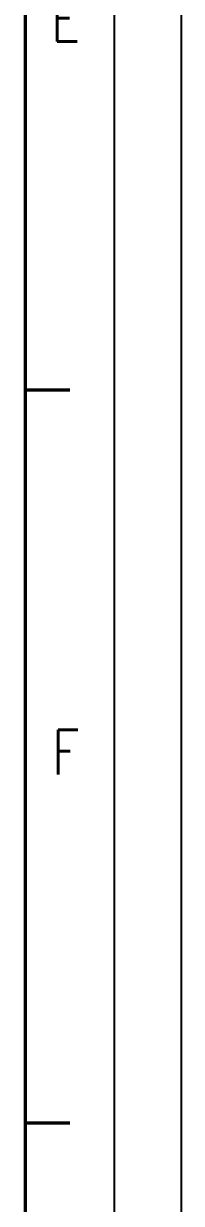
# Model space of a CAD drawing. Header units: millimetres. Extents: x 0 to 1600, y 0 to 1108.
# Drawn here: x 1571.7 to 1600, y 276.6 to 488.2 of the extents above; entities that cross this region are included whole.
import ezdxf
from ezdxf.enums import TextEntityAlignment as Align

# ---------------------------------------------------------------- set-up
doc = ezdxf.new("R2010")
doc.units = ezdxf.units.MM
doc.header["$LTSCALE"] = 88
doc.layers.get('0').update_dxf_attribs({"linetype": 'CONTINUOUS'})
doc.styles.get("Standard").update_dxf_attribs({"font": 'SIMPLEX.SHX', "width": 0.8})

msp = doc.modelspace()

# ---------------------------------------------------------------- linework, layer by layer
at = {"color": 7}
for p, q in [((1600, 0), (1600, 1108)), ((1588, 12), (1588, 1096))]:
    msp.add_line(p, q, dxfattribs=at)
at = {"color": 7, "const_width": 0.6}
for points in [[(1572, 28), (1572, 1080)], [(1572, 422.5), (1580, 422.5)], [(1572, 291), (1580, 291)]]:
    msp.add_lwpolyline(points, dxfattribs=at)

# ---------------------------------------------------------------- texts
at = {"color": 2, "width": 0.8}
for s, p in [('E', (1579.244, 485.041)), ('F', (1579.244, 353.541))]:
    msp.add_text(s, height=8, dxfattribs=at).set_placement(p, align=Align.CENTER)

doc.saveas('drawing.dxf')
